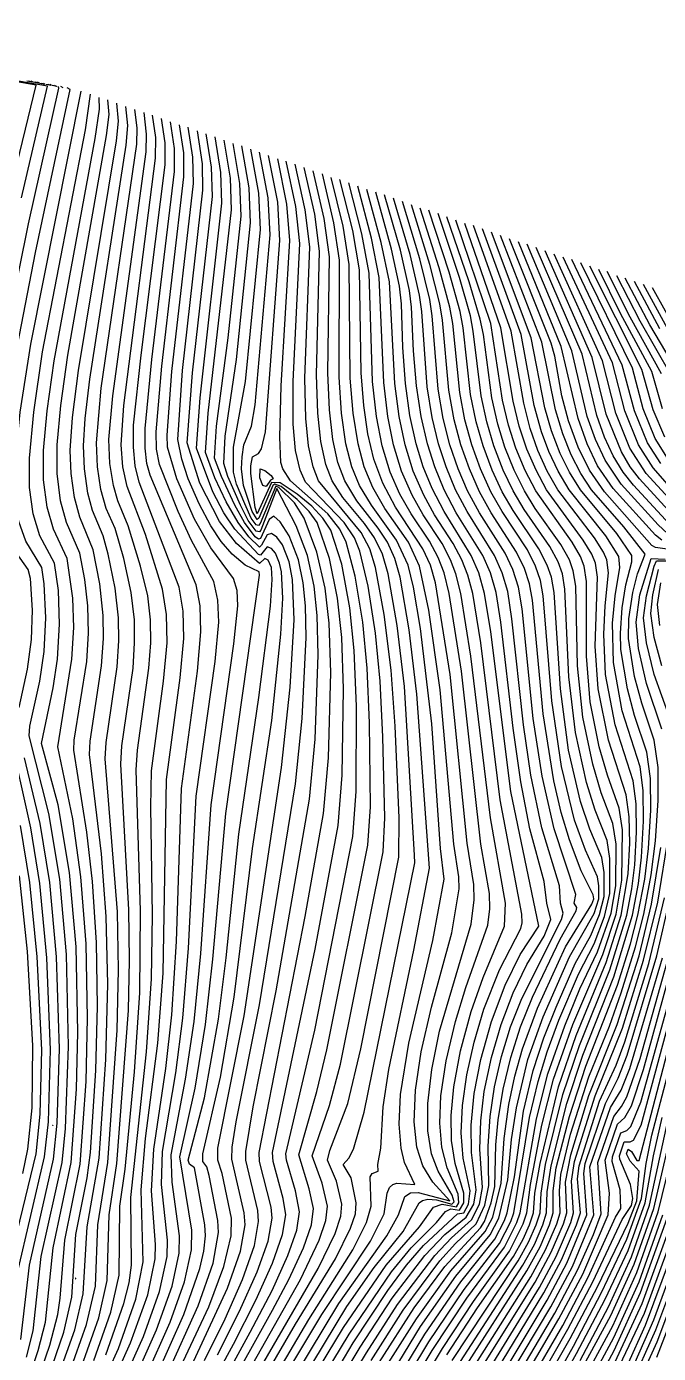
# Model space of a CAD drawing. Header units: inches. Extents: x 2608994 to 2618701, y 1261813 to 1271655.
# Drawn here: x 2616754 to 2617447, y 1270030 to 1271486 of the extents above; entities that cross this region are included whole.
import ezdxf

# ---------------------------------------------------------------- set-up
doc = ezdxf.new("R2010")
doc.units = ezdxf.units.IN
doc.header["$MEASUREMENT"] = 0

msp = doc.modelspace()

# ---------------------------------------------------------------- linework, layer by layer
for points, elevation in [([(2616748.7, 1271297.9), (2616777.2, 1271420.3), (2616397.6, 1271485.7)], 292), ([(2616737.8, 1271311.1), (2616764.7, 1271421.5), (2616413.2, 1271482.7)], 291), ([(2616761.2, 1271424.5), (2616754.3, 1271425.7)], 293), ([(2616760.6, 1271424.6), (2616756.7, 1271425.7)], 294), ([(2616760.6, 1271425), (2616759, 1271425.7)], 295), ([(2616774.1, 1271422.1), (2616761.3, 1271424.5)], 293), ([(2616767.8, 1271423.4), (2616763.7, 1271424.5)], 294), ([(2616767.8, 1271423.8), (2616766, 1271424.5)], 295), ([(2616726.3, 1271120.3), (2616756.4, 1271269.1), (2616789.4, 1271417.9), (2616788.6, 1271419.7)], 293), ([(2616739.9, 1271113.1), (2616763.9, 1271237.9), (2616801.9, 1271416.7), (2616798.7, 1271418.5)], 294), ([(2616754, 1270025.9), (2616761.4, 1270054.7), (2616770.3, 1270136.3), (2616793, 1270239.5), (2616796.8, 1270276.7), (2616800.2, 1270366.7), (2616797.8, 1270467.5), (2616790.5, 1270550.3), (2616778.4, 1270622.3), (2616756.9, 1270707.5), (2616757.7, 1270718.3), (2616768.6, 1270767.5), (2616773.3, 1270799.9), (2616775.2, 1270837.1), (2616773.6, 1270874.3), (2616770.7, 1270892.3), (2616753.4, 1270921.1), (2616745.8, 1270942.7), (2616741.4, 1270970.3), (2616741.3, 1271003.9), (2616747, 1271062.7), (2616758.7, 1271137.1), (2616814, 1271414.9)], 295), ([(2616755.1, 1269998.3), (2616767, 1270033.1), (2616775, 1270064.3), (2616783.3, 1270145.9), (2616803, 1270239.5), (2616809, 1270319.9), (2616810.4, 1270382.3), (2616808.4, 1270475.9), (2616801.2, 1270557.5), (2616788.7, 1270631.9), (2616770.4, 1270699.1), (2616783.2, 1270760.3), (2616787.9, 1270791.5), (2616790.3, 1270829.9), (2616789, 1270867.1), (2616784.7, 1270897.1), (2616768.8, 1270927.1), (2616761.2, 1270951.1), (2616757.3, 1270979.9), (2616757.2, 1271012.3), (2616761.9, 1271062.7), (2616771.6, 1271128.7), (2616818.8, 1271372.3), (2616824.2, 1271411.6)], 296), ([(2616773.8, 1271422.3), (2616770.7, 1271423.3)], 294), ([(2616773.8, 1271422.7), (2616773.1, 1271423.3)], 295), ([(2616781.4, 1271420.9), (2616775.2, 1271422.1)], 293), ([(2616781, 1271421.1), (2616777.7, 1271422.1)], 294), ([(2616781, 1271421.5), (2616780.1, 1271422.1)], 295), ([(2616787.4, 1271419.7), (2616782.1, 1271420.9)], 293), ([(2616787, 1271420), (2616784.7, 1271420.9)], 294), ([(2616794.2, 1271418.6), (2616791.7, 1271419.7)], 294), ([(2616766.4, 1270000.7), (2616779.8, 1270039.1), (2616788.4, 1270072.7), (2616791.1, 1270090.7), (2616796, 1270154.3), (2616812.8, 1270237.7), (2616819.4, 1270328.3), (2616821.1, 1270397.9), (2616819.6, 1270479.5), (2616813.8, 1270552.7), (2616804.7, 1270616.3), (2616788.3, 1270695.5), (2616803.9, 1270791.5), (2616805.9, 1270826.3), (2616804.9, 1270858.7), (2616798.8, 1270901.9), (2616783.5, 1270934.3), (2616776.6, 1270958.3), (2616772.7, 1270988.3), (2616772.7, 1271020.7), (2616776.6, 1271063.9), (2616784.3, 1271119.1), (2616829.4, 1271362.7), (2616834.3, 1271395.1), (2616833.9, 1271407.7)], 297), ([(2616778.2, 1270004.3), (2616795.1, 1270053.5), (2616803.6, 1270091.9), (2616808.2, 1270160.3), (2616820.6, 1270222.7), (2616824.2, 1270250.3), (2616830.2, 1270340.3), (2616832, 1270411.1), (2616831, 1270480.7), (2616826.5, 1270547.9), (2616820.2, 1270601.9), (2616805.9, 1270691.9), (2616806.4, 1270702.7), (2616820.1, 1270789.1), (2616822, 1270820.3), (2616821.2, 1270850.3), (2616818, 1270879.1), (2616812.7, 1270907.9), (2616797.9, 1270941.5), (2616791.5, 1270965.5), (2616787.8, 1270995.5), (2616787.7, 1271026.7), (2616791.6, 1271069.9), (2616799.5, 1271125.1), (2616841.9, 1271366.3), (2616844.7, 1271389.1), (2616843.4, 1271405.3)], 298), ([(2616789.6, 1270006.7), (2616806.9, 1270055.9), (2616816.3, 1270095.5), (2616820.6, 1270168.7), (2616833.6, 1270244.3), (2616841.2, 1270352.3), (2616843.4, 1270435.1), (2616841.6, 1270509.5), (2616836.3, 1270577.9), (2616823.3, 1270687.1), (2616824, 1270701.5), (2616836.5, 1270784.3), (2616838.5, 1270814.3), (2616838.1, 1270839.5), (2616834.4, 1270874.3), (2616827, 1270911.5), (2616812.5, 1270947.5), (2616806.7, 1270969.1), (2616803.1, 1270995.5), (2616802.1, 1271020.7), (2616804.4, 1271056.7), (2616811, 1271108.3), (2616852.7, 1271360.3), (2616855, 1271381.9), (2616853.2, 1271401.7)], 299), ([(2616801.1, 1270009.1), (2616819.9, 1270061.9), (2616829.6, 1270103.9), (2616832.3, 1270171.1), (2616843.1, 1270239.5), (2616853.5, 1270384.7), (2616855.1, 1270450.7), (2616853.7, 1270514.3), (2616840.4, 1270682.3), (2616841.5, 1270700.3), (2616853.6, 1270783.1), (2616855.4, 1270811.9), (2616855.1, 1270837.1), (2616851.3, 1270869.5), (2616843.7, 1270906.7), (2616838.1, 1270927.1), (2616826.4, 1270954.7), (2616821.3, 1270973.9), (2616817.5, 1271000.3), (2616816.6, 1271025.5), (2616818.3, 1271055.5), (2616823.5, 1271098.7), (2616863.5, 1271355.5), (2616865.3, 1271377.1), (2616863.1, 1271398.1)], 300), ([(2616814.6, 1270016.3), (2616833.4, 1270069.1), (2616842.7, 1270109.9), (2616844.6, 1270181.9), (2616853, 1270238.3), (2616865.8, 1270406.3), (2616867.1, 1270461.5), (2616866.3, 1270516.7), (2616857.4, 1270676.3), (2616858.7, 1270696.7), (2616870.9, 1270781.9), (2616872.7, 1270809.5), (2616872.4, 1270834.7), (2616868.9, 1270864.7), (2616860.7, 1270901.9), (2616851.2, 1270934.9), (2616841.5, 1270957.1), (2616835.6, 1270977.9), (2616831.8, 1271002.7), (2616830.7, 1271029.1), (2616836, 1271089.1), (2616874.9, 1271356.7), (2616875.4, 1271374.7), (2616872.9, 1271394.5)], 301), ([(2616827.8, 1270022.3), (2616846.5, 1270075.1), (2616855.7, 1270115.9), (2616856.6, 1270191.5), (2616862.4, 1270232.3), (2616872.5, 1270339.1), (2616878.4, 1270425.5), (2616879.2, 1270515.5), (2616874.2, 1270670.3), (2616875.7, 1270691.9), (2616888.4, 1270781.9), (2616890.3, 1270809.5), (2616890, 1270834.7), (2616887, 1270861.1), (2616879.2, 1270893.5), (2616865.7, 1270937.9), (2616854.3, 1270965.5), (2616849.5, 1270982.3), (2616845.6, 1271006.3), (2616844.4, 1271032.7), (2616848.6, 1271080.7), (2616885.2, 1271348.3), (2616885.7, 1271367.5), (2616883, 1271391.3)], 302), ([(2616833.7, 1269988.7), (2616854.8, 1270035.5), (2616873.9, 1270089.5), (2616882.2, 1270130.3), (2616879.9, 1270209.5), (2616884.7, 1270265.9), (2616898.3, 1270370.3), (2616904, 1270447.1), (2616907.6, 1270659.5), (2616922.7, 1270771.1), (2616926.6, 1270814.3), (2616925.8, 1270844.3), (2616921.4, 1270870.7), (2616877.6, 1270985.9), (2616873.3, 1271003.9), (2616871.3, 1271024.3), (2616871.6, 1271048.3), (2616879.8, 1271125.1), (2616906, 1271333.9), (2616906, 1271357.9), (2616902.1, 1271384.9)], 304), ([(2616841, 1270028.3), (2616860.8, 1270084.7), (2616866.5, 1270107.5), (2616869.3, 1270126.7), (2616868.4, 1270201.1), (2616885.7, 1270360.7), (2616891.2, 1270441.1), (2616892.4, 1270510.7), (2616890.4, 1270629.5), (2616891.2, 1270669.1), (2616904.5, 1270767.5), (2616908.2, 1270809.5), (2616907.6, 1270840.7), (2616903.4, 1270868.3), (2616884.5, 1270928.3), (2616864.4, 1270981.1), (2616859.9, 1271002.7), (2616858, 1271026.7), (2616860.7, 1271069.9), (2616895.6, 1271341.1), (2616895.8, 1271363.9), (2616892.3, 1271388.5)], 303), ([(2616845, 1269989.9), (2616868.3, 1270041.5), (2616887, 1270094.3), (2616895.2, 1270133.9), (2616895.6, 1270149.5), (2616891, 1270208.3), (2616893.6, 1270253.9), (2616906.8, 1270342.7), (2616913.4, 1270401.5), (2616918.6, 1270481.9), (2616924, 1270649.9), (2616941.5, 1270778.3), (2616945.4, 1270821.5), (2616944.5, 1270850.3), (2616940.1, 1270873.1), (2616889.6, 1270993.5), (2616886.1, 1271006.3), (2616884.2, 1271023.1), (2616884.2, 1271044.7), (2616891.4, 1271120.3), (2616916.4, 1271326.7), (2616916.3, 1271351.9), (2616912, 1271381.3)], 305), ([(2616857, 1269992.3), (2616882.3, 1270048.7), (2616899.9, 1270097.9), (2616908.2, 1270136.3), (2616908.7, 1270154.3), (2616902.2, 1270215.5), (2616903.3, 1270251.5), (2616917.8, 1270337.9), (2616925.6, 1270397.9), (2616931.8, 1270474.7), (2616940.3, 1270641.5), (2616960.9, 1270789.1), (2616965.1, 1270832.3), (2616964.1, 1270856.3), (2616959.5, 1270876.7), (2616935.2, 1270921.8), (2616920.3, 1270953.5), (2616899.9, 1271005.1), (2616896.7, 1271021.9), (2616896.4, 1271041.1), (2616902.6, 1271113.1), (2616926.8, 1271320.7), (2616926.5, 1271347.1), (2616921.8, 1271377.7)], 306), ([(2616873.3, 1270003.1), (2616896.6, 1270055.9), (2616913.7, 1270103.9), (2616921.6, 1270139.9), (2616922, 1270159.1), (2616913.7, 1270217.9), (2616912.9, 1270247.9), (2616928.6, 1270330.7), (2616937.9, 1270394.3), (2616945.2, 1270468.7), (2616956.5, 1270631.9), (2616981.4, 1270808.3), (2616985.9, 1270850.3), (2616985, 1270867.1), (2616981.2, 1270880.3), (2616956.3, 1270913.9), (2616938.4, 1270945.1), (2616919.1, 1270989.5), (2616908.8, 1271024.3), (2616908.4, 1271037.5), (2616913.6, 1271107.1), (2616937.2, 1271313.5), (2616936.6, 1271342.3), (2616931.4, 1271375.3)], 307), ([(2616884.9, 1270004.3), (2616911.5, 1270064.3), (2616927.4, 1270108.7), (2616935.2, 1270143.5), (2616935.5, 1270165.1), (2616922.4, 1270245.5), (2616939.1, 1270321.1), (2616950.4, 1270390.7), (2616958.6, 1270462.7), (2616972.6, 1270622.3), (2617009.6, 1270883.9), (2617009.2, 1270887.5), (2616994, 1270894.8), (2616979.6, 1270906.9), (2616967.6, 1270920.9), (2616956.2, 1270937.9), (2616943.3, 1270961.9), (2616931.3, 1270989.5), (2616924.4, 1271011.1), (2616920.1, 1271032.7), (2616925.3, 1271108.3), (2616947.6, 1271306.3), (2616947, 1271335.1), (2616941.8, 1271371.1)], 308), ([(2616896.5, 1270005.5), (2616926.6, 1270072.7), (2616944.2, 1270123.1), (2616948.6, 1270142.3), (2616950.4, 1270159.1), (2616949.6, 1270171.1), (2616938.5, 1270233.5), (2616932.8, 1270237.7), (2616931.4, 1270241.9), (2616949.3, 1270310.3), (2616964.6, 1270396.7), (2616973, 1270463.9), (2616987, 1270599.5), (2617009, 1270749.5), (2617021.6, 1270849.9), (2617023.7, 1270879.1), (2617022.9, 1270892.3), (2617019.2, 1270900.3), (2617015.6, 1270902), (2617009.6, 1270896.7), (2616984.4, 1270918.4), (2616965.9, 1270942.7), (2616944.3, 1270984.7), (2616930.2, 1271029.1), (2616936.3, 1271105.9), (2616958, 1271299.1), (2616957.1, 1271331.5), (2616951.1, 1271368.1)], 309), ([(2616908.2, 1270006.7), (2616942.4, 1270082.3), (2616958.8, 1270129.1), (2616964.8, 1270162.7), (2616964.1, 1270175.9), (2616954.5, 1270225.1), (2616952, 1270234.7), (2616947.6, 1270240.7), (2616947.4, 1270249.1), (2616966.9, 1270333.1), (2616981.9, 1270420.7), (2617002.1, 1270583.9), (2617023.1, 1270724.3), (2617033.2, 1270819.1), (2617035.3, 1270858.7), (2617033.8, 1270887.5), (2617031.7, 1270897.1), (2617027.2, 1270907.9), (2617022.8, 1270913.1), (2617018, 1270914.9), (2617010.8, 1270905.9), (2617008.4, 1270906.4), (2616982.5, 1270934.3), (2616970.7, 1270952.3), (2616958.6, 1270975.1), (2616940.5, 1271023.1), (2616944.4, 1271078.3), (2616968.4, 1271291.9), (2616967.4, 1271325.5), (2616960.9, 1271364.5)], 310), ([(2616917.4, 1270003.1), (2616953.9, 1270081.1), (2616970.7, 1270125.5), (2616978.7, 1270159.1), (2616978.8, 1270178.3), (2616968.7, 1270227.5), (2616963.8, 1270241.9), (2616964, 1270255.1), (2616993, 1270400.3), (2617033.8, 1270672.7), (2617043.2, 1270761), (2617047.7, 1270834.7), (2617046, 1270879.1), (2617042.1, 1270898.3), (2617034.8, 1270916.9), (2617028.8, 1270925.3), (2617022.8, 1270929.6), (2617018, 1270928), (2617012, 1270916.6), (2617009.6, 1270914.6), (2616998, 1270925.9), (2616986.1, 1270941.5), (2616973, 1270964.3), (2616960.7, 1270990.7), (2616950.4, 1271018.3), (2616953.3, 1271061.5), (2616978.8, 1271284.7), (2616977.8, 1271319.5), (2616970.8, 1271360.9)], 311), ([(2616932.7, 1270011.5), (2616974.5, 1270101.5), (2616988.9, 1270142.3), (2616993.9, 1270171.1), (2616992.9, 1270184.3), (2616979.2, 1270243.1), (2616979.8, 1270256.3), (2616984, 1270283.9), (2617009.8, 1270412.3), (2617049, 1270654.7), (2617056.3, 1270726.7), (2617060.8, 1270815.5), (2617060.1, 1270850.3), (2617057.7, 1270875.5), (2617052.3, 1270900.7), (2617042.3, 1270927.1), (2617032.4, 1270942.2), (2617025.2, 1270948.4), (2617020.4, 1270944.8), (2617010.8, 1270923.9), (2617008.4, 1270923.2), (2617004.8, 1270925.9), (2616993.2, 1270941.5), (2616982.5, 1270960.7), (2616968, 1270991.9), (2616960.4, 1271012.3), (2616962.4, 1271047.1), (2616975.1, 1271144.3), (2616989.4, 1271277.5), (2616988.1, 1271313.5), (2616980.6, 1271357.3)], 312), ([(2616949.3, 1270022.3), (2616971.9, 1270067.9), (2616991, 1270111.1), (2617004, 1270148.3), (2617008.6, 1270174.7), (2617007.7, 1270186.7), (2616994.6, 1270241.9), (2616994.6, 1270251.5), (2617002.7, 1270300.7), (2617028, 1270427.9), (2617064.4, 1270637.9), (2617070.6, 1270703.9), (2617074.2, 1270796.3), (2617073.1, 1270839.5), (2617069.8, 1270871.9), (2617062.2, 1270905.5), (2617049.8, 1270937.9), (2617028.8, 1270978.8), (2617011.2, 1270933.1), (2617009.6, 1270931.2), (2617006, 1270932.1), (2616997.4, 1270943.9), (2616988.8, 1270960.7), (2616974.8, 1270991.9), (2616970.4, 1271006.3), (2616971.9, 1271036.3), (2616984.5, 1271120.3), (2616999.9, 1271270.3), (2616998.4, 1271308.7), (2616990.1, 1271354.9)], 313), ([(2616963.6, 1270028.3), (2616987.8, 1270076.3), (2617007.1, 1270119.5), (2617019.1, 1270153.1), (2617023.5, 1270178.3), (2617022.3, 1270190.3), (2617009.8, 1270240.7), (2617009.4, 1270250.3), (2617059.8, 1270509.5), (2617079.9, 1270622.3), (2617085.4, 1270683.5), (2617087.9, 1270777.1), (2617086.1, 1270831.1), (2617081.8, 1270869.5), (2617072.7, 1270909.1), (2617058.5, 1270946.3), (2617047.9, 1270963.1), (2617031, 1270979.9), (2617027.6, 1270981.3), (2617010.4, 1270940.3), (2617008.4, 1270938.2), (2617006, 1270939.1), (2617000.6, 1270946.3), (2616993.5, 1270961.9), (2616984.6, 1270983.5), (2616981, 1270996.7), (2616981.2, 1271024.3), (2616994.4, 1271096.3), (2617010.6, 1271263.1), (2617008.9, 1271302.7), (2617000, 1271351.3)], 314), ([(2616951.9, 1269986.3), (2616981.1, 1270040.3), (2617005.8, 1270088.3), (2617024.1, 1270129.1), (2617035, 1270160.3), (2617038.5, 1270181.9), (2617035.6, 1270199.9), (2617024.6, 1270240.7), (2617024.1, 1270250.3), (2617070.6, 1270473.5), (2617095.8, 1270609.1), (2617100.5, 1270664.3), (2617101.9, 1270759.1), (2617099.8, 1270815.5), (2617095.3, 1270858.7), (2617086.4, 1270901.9), (2617072.9, 1270941.5), (2617064.2, 1270953.5), (2617051, 1270966.7), (2617033.3, 1270981.1), (2617026.4, 1270983.5), (2617024.4, 1270982.3), (2617009.1, 1270946.3), (2617007.2, 1270944.9), (2617001.5, 1270953.5), (2616992.2, 1270982.3), (2616990, 1271000.3), (2616990.6, 1271013.5), (2616992.4, 1271026.7), (2617000.8, 1271047.1), (2617004.8, 1271070.7), (2617021.3, 1271257.1), (2617019.2, 1271297.9), (2617009.8, 1271347.7)], 315), ([(2616962, 1269985.1), (2616999.4, 1270053.5), (2617023.4, 1270099.1), (2617040.8, 1270137.5), (2617050.5, 1270165.1), (2617053.6, 1270185.5), (2617049.2, 1270208.3), (2617039.1, 1270241.9), (2617038.6, 1270249.1), (2617070.3, 1270384.7), (2617111.9, 1270597.1), (2617115.8, 1270646.3), (2617116.1, 1270739.9), (2617113.6, 1270801.1), (2617108.9, 1270847.9), (2617099.8, 1270895.9), (2617088, 1270933.1), (2617079.2, 1270946.3), (2617066.9, 1270959.5), (2617051, 1270972.7), (2617032.4, 1270985), (2617022.8, 1270985.3), (2617007.2, 1270950.9), (2617004.8, 1270957.9), (2617000, 1270995.5), (2617000.1, 1271003.9), (2617001.8, 1271013.5), (2617008.4, 1271017.3), (2617012, 1271022.5), (2617016.2, 1271041.1), (2617032.1, 1271251.1), (2617029.6, 1271293.1), (2617019.6, 1271344.1)], 316), ([(2616971.4, 1269982.7), (2617024, 1270077.5), (2617042, 1270111.1), (2617057.9, 1270145.9), (2617066.6, 1270171.1), (2617068.9, 1270189.1), (2617064.3, 1270210.7), (2617052.9, 1270247.9), (2617072.6, 1270317.5), (2617083.6, 1270363.1), (2617128.4, 1270587.5), (2617131.4, 1270629.5), (2617130.5, 1270721.9), (2617127.8, 1270781.9), (2617123.2, 1270832.3), (2617114.7, 1270882.7), (2617104.9, 1270919.9), (2617097.7, 1270934.3), (2617084.6, 1270951.1), (2617043.5, 1270987.1), (2617035.1, 1271000.3), (2617033.1, 1271007.5), (2617032, 1271035.1), (2617033.6, 1271091.5), (2617043.1, 1271251.1), (2617039.6, 1271290.7), (2617029.6, 1271340.5)], 317), ([(2616973.7, 1269968.3), (2617054.6, 1270111.1), (2617075.2, 1270154.3), (2617082.6, 1270175.9), (2617084.3, 1270191.5), (2617078.5, 1270216.7), (2617067.3, 1270246.7), (2617086.3, 1270301.9), (2617098.5, 1270347.5), (2617145.4, 1270580.3), (2617147.3, 1270617.5), (2617145, 1270706.3), (2617141.9, 1270767.5), (2617137, 1270820.3), (2617128.9, 1270871.9), (2617119.9, 1270910.3), (2617113.9, 1270924.7), (2617102.7, 1270941.5), (2617060.1, 1270985.9), (2617054.2, 1270999.1), (2617049.1, 1271020.7), (2617046.7, 1271049.5), (2617046.7, 1271096.3), (2617053.9, 1271247.5), (2617049.6, 1271288.3), (2617039, 1271338.1)], 318), ([(2616980.1, 1269961.1), (2617073.9, 1270123.1), (2617092.5, 1270161.5), (2617098.9, 1270180.7), (2617099.9, 1270193.9), (2617094.1, 1270219.1), (2617084.1, 1270241.9), (2617086.9, 1270252.7), (2617106.4, 1270304.3), (2617120.8, 1270364.3), (2617162.6, 1270574.3), (2617162.8, 1270617.5), (2617158.5, 1270718.3), (2617154, 1270779.5), (2617146.4, 1270840.7), (2617136.8, 1270892.3), (2617130.8, 1270912.7), (2617121.1, 1270930.7), (2617074.5, 1270987.1), (2617068.4, 1271002.7), (2617063.4, 1271025.5), (2617060.4, 1271055.5), (2617059.5, 1271099.9), (2617064.7, 1271243.9), (2617059.8, 1271284.7), (2617048.9, 1271334.5)], 319), ([(2616983.8, 1269915.5), (2617078, 1270072.7), (2617131.5, 1270153.1), (2617146.4, 1270183.1), (2617149.8, 1270205.9), (2617152.2, 1270211.9), (2617156, 1270215.3), (2617160.5, 1270216.7), (2617180, 1270215.5), (2617168.8, 1270239.5), (2617165, 1270255.1), (2617163, 1270281.5), (2617164.4, 1270313.9), (2617173.4, 1270370.3), (2617199.8, 1270483.1), (2617212.3, 1270550.3), (2617208.4, 1270583.9), (2617198.6, 1270720.7), (2617186.2, 1270825.1), (2617178.6, 1270870.7), (2617172.8, 1270894.7), (2617159.9, 1270922.3), (2617132.4, 1270960.7), (2617119.5, 1270982.3), (2617111.1, 1271002.7), (2617104.5, 1271027.9), (2617099.6, 1271061.5), (2617097, 1271101.1), (2617097.3, 1271229.5), (2617091.1, 1271270.3), (2617078.6, 1271324)], 322), ([(2616984.2, 1269950.3), (2617049.2, 1270062), (2617093, 1270133.9), (2617109.6, 1270167.5), (2617114.9, 1270183.1), (2617115.8, 1270195.1), (2617110.1, 1270222.7), (2617101.3, 1270237.1), (2617107.8, 1270244.3), (2617112.8, 1270254.1), (2617124.4, 1270294.7), (2617179.9, 1270568.3), (2617179.7, 1270576.7), (2617168.6, 1270761.5), (2617160.6, 1270828.7), (2617150.8, 1270885.1), (2617144.7, 1270906.7), (2617135.8, 1270924.7), (2617125, 1270940.3), (2617101.1, 1270969.1), (2617089.2, 1270987.1), (2617082.3, 1271005.1), (2617076.9, 1271030.3), (2617073.5, 1271061.5), (2617072.1, 1271103.5), (2617075.5, 1271239.1), (2617070.2, 1271279.9), (2617058.7, 1271330.9)], 320), ([(2616989, 1269940.7), (2617063.6, 1270067.4), (2617112, 1270143.5), (2617127.1, 1270173.5), (2617132.2, 1270191.5), (2617131, 1270223.9), (2617133.2, 1270227.4), (2617139.9, 1270229.9), (2617139.4, 1270237.1), (2617142.7, 1270255.1), (2617145.3, 1270300.7), (2617151.4, 1270341.5), (2617179.1, 1270472.3), (2617196, 1270562.3), (2617182.4, 1270753.1), (2617173.8, 1270823.9), (2617163.9, 1270881.5), (2617158.3, 1270901.9), (2617149.9, 1270919.9), (2617139.7, 1270935.5), (2617116.5, 1270965.5), (2617103.4, 1270987.1), (2617095.7, 1271007.5), (2617090.2, 1271032.7), (2617086.3, 1271065.1), (2617084.5, 1271105.9), (2617086.5, 1271233.1), (2617080.6, 1271275.1), (2617068.6, 1271327.3)], 321), ([(2617001.3, 1269926.3), (2617096.7, 1270084.7), (2617149.5, 1270159.1), (2617162, 1270181.9), (2617169.2, 1270202.3), (2617175.2, 1270206), (2617183.6, 1270206.6), (2617218.5, 1270197.5), (2617199.7, 1270217.9), (2617188.7, 1270235.9), (2617182.1, 1270256.3), (2617179.3, 1270283.9), (2617180.9, 1270318.7), (2617187.2, 1270360.7), (2617198.4, 1270409.9), (2617220.6, 1270491.5), (2617228.6, 1270539.5), (2617228.2, 1270552.7), (2617222.7, 1270588.7), (2617207.8, 1270757.9), (2617195.6, 1270845.5), (2617185.3, 1270893.5), (2617173.1, 1270919.9), (2617147.2, 1270957.1), (2617134.1, 1270979.9), (2617124.6, 1271002.7), (2617117.8, 1271027.9), (2617112.4, 1271061.5), (2617109.3, 1271099.9), (2617108.2, 1271224.7), (2617101.4, 1271266.7), (2617088.3, 1271320.1)], 323), ([(2617003.7, 1269896.3), (2617101.7, 1270058.3), (2617148.6, 1270126.7), (2617185.2, 1270168.7), (2617200.4, 1270190.5), (2617210, 1270193.6), (2617225.6, 1270190.8), (2617228.4, 1270195.1), (2617227.5, 1270204.7), (2617215.4, 1270233.5), (2617209.6, 1270256.3), (2617207.4, 1270282.7), (2617208.7, 1270312.7), (2617214.4, 1270351.1), (2617224.6, 1270394.3), (2617236, 1270431.5), (2617260.2, 1270499.9), (2617262.2, 1270517.9), (2617262, 1270534.7), (2617252.4, 1270588.7), (2617231.1, 1270778.3), (2617217.9, 1270863.5), (2617212.3, 1270886.3), (2617205.8, 1270903.1), (2617196.2, 1270921.1), (2617175.9, 1270951.1), (2617163.7, 1270972.7), (2617153.1, 1270996.7), (2617144.3, 1271025.5), (2617138, 1271057.9), (2617133.8, 1271096.3), (2617130.1, 1271215.1), (2617122.1, 1271258.3), (2617107.6, 1271314.1)], 325), ([(2617005.2, 1269915.5), (2617105.6, 1270081.4), (2617135.3, 1270124.3), (2617167.1, 1270163.9), (2617184.8, 1270195.1), (2617188.4, 1270197.9), (2617194.4, 1270199.2), (2617204, 1270198.4), (2617220.8, 1270193.9), (2617223.4, 1270196.3), (2617220.9, 1270203.5), (2617205.7, 1270229.9), (2617198.5, 1270249.1), (2617194.4, 1270274.3), (2617194.4, 1270304.3), (2617198.7, 1270341.5), (2617207.3, 1270383.5), (2617241.7, 1270501.1), (2617245.1, 1270527.5), (2617244.9, 1270544.3), (2617237.4, 1270589.9), (2617218.7, 1270774.7), (2617202.6, 1270875.5), (2617197.1, 1270894.7), (2617189, 1270912.7), (2617159, 1270958.3), (2617145, 1270984.7), (2617135.2, 1271011.1), (2617128.6, 1271038.7), (2617124, 1271069.9), (2617121.2, 1271105.9), (2617119.2, 1271218.7), (2617111.9, 1271261.9), (2617097.8, 1271317.7)], 324), ([(2617012.2, 1269892.7), (2617108, 1270051.3), (2617154.4, 1270119.5), (2617176.1, 1270145.9), (2617203.8, 1270173.5), (2617213.6, 1270185.7), (2617219.6, 1270188.6), (2617229.2, 1270187.3), (2617233.8, 1270195.1), (2617234, 1270205.9), (2617224.4, 1270238.3), (2617220.3, 1270263.5), (2617219.8, 1270291.1), (2617222.7, 1270322.3), (2617230, 1270361.9), (2617241.8, 1270405.1), (2617254.9, 1270442.3), (2617278.4, 1270498.7), (2617279.4, 1270523.9), (2617262.9, 1270617.5), (2617241.6, 1270795.1), (2617230.7, 1270863.5), (2617225.2, 1270885.1), (2617219.2, 1270900.7), (2617209.9, 1270918.7), (2617189.2, 1270949.9), (2617177.1, 1270971.5), (2617165.6, 1270997.9), (2617156.7, 1271026.7), (2617150.4, 1271057.9), (2617145.9, 1271095.1), (2617141.1, 1271210.3), (2617132.7, 1271253.5), (2617117.5, 1271310.5)], 326), ([(2617025.2, 1269879.6), (2617120.1, 1270036.7), (2617155.2, 1270090.7), (2617191.1, 1270137.5), (2617213, 1270160.3), (2617236.4, 1270179.5), (2617244.8, 1270193.9), (2617247.4, 1270209.5), (2617242.2, 1270250.3), (2617241.7, 1270280.3), (2617245.2, 1270315.1), (2617252.3, 1270352.3), (2617264.1, 1270394.3), (2617279.1, 1270433.9), (2617295.8, 1270467.5), (2617316, 1270498.7), (2617285.3, 1270646.3), (2617263.4, 1270821.5), (2617256.5, 1270863.5), (2617250.2, 1270886.3), (2617242, 1270905.5), (2617212.1, 1270953.5), (2617199.1, 1270978.7), (2617189.3, 1271002.7), (2617181.5, 1271027.9), (2617174.6, 1271059.1), (2617169.8, 1271093.9), (2617166.8, 1271133.5), (2617165.4, 1271181.5), (2617163.1, 1271200.7), (2617154.5, 1271241.5), (2617137.4, 1271303.8)], 328), ([(2617035, 1269878.3), (2617127, 1270030.7), (2617160.9, 1270083.5), (2617202, 1270137.5), (2617220.2, 1270156.7), (2617242.4, 1270176.6), (2617250.9, 1270193.9), (2617254.2, 1270211.9), (2617251.3, 1270253.9), (2617252.3, 1270285.1), (2617256.3, 1270317.5), (2617264.1, 1270354.7), (2617274.7, 1270390.7), (2617288, 1270425.5), (2617303.1, 1270456.7), (2617321.8, 1270487.9), (2617329.3, 1270505.9), (2617325, 1270523.9), (2617322, 1270547.9), (2617306.4, 1270605.5), (2617296.2, 1270657.1), (2617287.8, 1270715.9), (2617274.5, 1270832.3), (2617269.2, 1270864.7), (2617263, 1270886.3), (2617254.7, 1270905.5), (2617225.5, 1270952.3), (2617212.3, 1270977.5), (2617201.9, 1271002.7), (2617193.8, 1271027.9), (2617186.9, 1271057.9), (2617181.9, 1271091.5), (2617178.5, 1271129.9), (2617176.5, 1271177.9), (2617174.2, 1271195.9), (2617164.2, 1271240.3), (2617146.7, 1271300.9)], 329), ([(2617050.5, 1269937.1), (2617112.5, 1270041.5), (2617150.4, 1270099.1), (2617171.1, 1270126.7), (2617189.7, 1270148.3), (2617226.8, 1270183.1), (2617233.7, 1270184.3), (2617238.9, 1270193.9), (2617240.6, 1270208.3), (2617233.2, 1270244.3), (2617231, 1270271.9), (2617232.3, 1270301.9), (2617237, 1270335.5), (2617245, 1270371.5), (2617255.9, 1270407.5), (2617273, 1270450.7), (2617296.2, 1270496.3), (2617297.7, 1270502.3), (2617297.3, 1270511.9), (2617273.6, 1270637.2), (2617252.4, 1270809.5), (2617243.6, 1270863.5), (2617238.2, 1270883.9), (2617231.7, 1270900.7), (2617222.2, 1270918.7), (2617201.7, 1270949.9), (2617189.8, 1270971.5), (2617178.4, 1270997.9), (2617169.3, 1271026.7), (2617162.7, 1271057.9), (2617158, 1271093.9), (2617152.1, 1271205.5), (2617143.3, 1271248.7), (2617127.3, 1271306.9)], 327), ([(2617132.2, 1270022.3), (2617167.4, 1270077.5), (2617207.5, 1270131.5), (2617224.8, 1270150.7), (2617247.3, 1270172.3), (2617256.7, 1270192.7), (2617261.2, 1270214.3), (2617260.4, 1270257.5), (2617262.6, 1270289.9), (2617267.6, 1270322.3), (2617275.3, 1270355.9), (2617285.2, 1270388.3), (2617297.3, 1270419.5), (2617340.9, 1270505.9), (2617342.9, 1270513.1), (2617340, 1270523.9), (2617338.8, 1270543.1), (2617319.5, 1270606.7), (2617307.3, 1270664.3), (2617299.2, 1270719.5), (2617286.5, 1270835.9), (2617282, 1270865.9), (2617275.9, 1270886.3), (2617267.5, 1270905.5), (2617237.4, 1270953.5), (2617224.8, 1270977.5), (2617214.3, 1271002.7), (2617206.1, 1271027.9), (2617199.1, 1271056.7), (2617193.7, 1271090.3), (2617187.8, 1271173.1), (2617185.3, 1271191.1), (2617174.8, 1271235.5), (2617156.5, 1271297.3)], 330), ([(2617141, 1270019.9), (2617179.5, 1270079.9), (2617213, 1270125.5), (2617252, 1270167.8), (2617256.4, 1270174.7), (2617263.9, 1270195.1), (2617267.8, 1270213.1), (2617269.1, 1270258.7), (2617271.6, 1270286.3), (2617277, 1270319.9), (2617285.3, 1270354.7), (2617296.1, 1270388.3), (2617309.1, 1270420.7), (2617339.6, 1270484.3), (2617357, 1270515.5), (2617357.9, 1270519.1), (2617354.8, 1270523.9), (2617356.8, 1270533.5), (2617332.9, 1270605.5), (2617319.6, 1270663.1), (2617310, 1270726.7), (2617297.7, 1270846.7), (2617293.8, 1270870.7), (2617287.5, 1270889.9), (2617279.2, 1270907.9), (2617250.9, 1270952.3), (2617237.9, 1270976.3), (2617227.6, 1271000.3), (2617218.6, 1271026.7), (2617211.3, 1271055.5), (2617205.7, 1271087.9), (2617199.1, 1271168.3), (2617196.4, 1271186.3), (2617185.5, 1271230.7), (2617166.4, 1271293.7)], 331), ([(2617063, 1269856.7), (2617186.4, 1270059.5), (2617224.9, 1270114.7), (2617262.8, 1270160), (2617272.3, 1270178.3), (2617282.1, 1270220.3), (2617286.2, 1270264.7), (2617291.5, 1270299.5), (2617304.2, 1270352.3), (2617320.8, 1270399.1), (2617349.9, 1270465.1), (2617376.8, 1270512.5), (2617382, 1270528.7), (2617381.9, 1270543.1), (2617380.4, 1270552.8), (2617367.2, 1270582), (2617355.4, 1270615.1), (2617340.9, 1270673.9), (2617330.3, 1270745.9), (2617320.9, 1270861.1), (2617317.9, 1270877.9), (2617312.4, 1270893.5), (2617303.5, 1270911.5), (2617275.7, 1270953.5), (2617263.6, 1270975.1), (2617252.1, 1271000.3), (2617242.6, 1271026.7), (2617235.1, 1271054.3), (2617229.3, 1271084.3), (2617221.7, 1271159.9), (2617218.5, 1271177.9), (2617206.9, 1271221.1), (2617186.1, 1271286.5)], 333), ([(2617069.6, 1269850.9), (2617191, 1270051.1), (2617230.5, 1270108.7), (2617267.9, 1270155.5), (2617278.5, 1270175.9), (2617281.4, 1270184.3), (2617289.3, 1270223.9), (2617299.3, 1270295.9), (2617309.8, 1270340.3), (2617321.6, 1270376.3), (2617335, 1270409.9), (2617355.9, 1270457.9), (2617373.2, 1270488.5), (2617382.8, 1270511.6), (2617387.9, 1270531.1), (2617387.8, 1270557.5), (2617385.2, 1270574), (2617372, 1270605.2), (2617361.9, 1270635.5), (2617348.7, 1270691.9), (2617339.8, 1270759.1), (2617332.9, 1270864.7), (2617329.9, 1270881.5), (2617325.3, 1270894.7), (2617316.2, 1270912.7), (2617287.8, 1270954.7), (2617276, 1270975.1), (2617264.8, 1270999.1), (2617254.9, 1271025.5), (2617247.3, 1271051.9), (2617241.1, 1271081.9), (2617233, 1271155.1), (2617229.7, 1271173.1), (2617217.7, 1271216.3), (2617195.6, 1271284.1)], 334), ([(2617076.8, 1269846.1), (2617195.4, 1270042.7), (2617234.3, 1270100.3), (2617272.8, 1270150.7), (2617285.3, 1270174.7), (2617288.6, 1270184.3), (2617306, 1270288.7), (2617315.2, 1270328.3), (2617325.2, 1270360.7), (2617338.2, 1270395.5), (2617359.6, 1270445.9), (2617376.8, 1270479.5), (2617388.3, 1270509.5), (2617394, 1270534.7), (2617394.1, 1270573.1), (2617391.2, 1270592.6), (2617378, 1270625.9), (2617368.4, 1270656.5), (2617356.4, 1270711.1), (2617349.2, 1270772.3), (2617344.8, 1270868.3), (2617341.9, 1270885.1), (2617337.2, 1270898.3), (2617328.2, 1270915.1), (2617300, 1270955.9), (2617287.9, 1270976.3), (2617276.9, 1270999.1), (2617266.7, 1271025.5), (2617258.9, 1271051.9), (2617252.7, 1271080.7), (2617244.2, 1271151.5), (2617241, 1271168.3), (2617228.9, 1271210.3), (2617205.5, 1271280.5)], 335), ([(2617146, 1270011.5), (2617181.8, 1270067.9), (2617219.4, 1270120.7), (2617257.4, 1270163.9), (2617265.6, 1270179.5), (2617274.9, 1270216.7), (2617278.1, 1270265.9), (2617283.2, 1270303.1), (2617289.8, 1270334.3), (2617298.2, 1270364.3), (2617314.6, 1270408.7), (2617345.4, 1270475.9), (2617374.4, 1270522.9), (2617376.5, 1270528.7), (2617375.6, 1270533.2), (2617362.4, 1270559.5), (2617349.6, 1270593.5), (2617340.6, 1270623.5), (2617332.5, 1270658.3), (2617320.8, 1270731.5), (2617309, 1270856.3), (2617305.9, 1270874.3), (2617300.2, 1270891.1), (2617291.6, 1270909.1), (2617263.7, 1270952.3), (2617251, 1270975.1), (2617239.9, 1271000.3), (2617230.6, 1271026.7), (2617223.3, 1271054.3), (2617217.4, 1271086.7), (2617210.5, 1271163.5), (2617207.6, 1271181.5), (2617196.5, 1271224.7), (2617176.3, 1271290.1)], 332), ([(2617084, 1269841.5), (2617199.1, 1270033.1), (2617237.2, 1270090.7), (2617278.4, 1270146.7), (2617292.1, 1270173.5), (2617295.8, 1270184.3), (2617313.5, 1270287.5), (2617326, 1270336.7), (2617344.5, 1270389.5), (2617361.2, 1270429.8), (2617380.4, 1270470.6), (2617395.3, 1270513.1), (2617400.6, 1270543.1), (2617400.8, 1270588.7), (2617397.4, 1270611.5), (2617384.6, 1270645.1), (2617375.3, 1270676.3), (2617364.5, 1270727.9), (2617358.7, 1270784.3), (2617356.6, 1270871.9), (2617353.9, 1270888.7), (2617349.7, 1270900.7), (2617340.4, 1270917.5), (2617312.1, 1270957.1), (2617300.3, 1270976.3), (2617289, 1270999.1), (2617278.9, 1271024.3), (2617271.1, 1271049.5), (2617264.5, 1271078.3), (2617255.5, 1271147.9), (2617251.9, 1271164.7), (2617239.7, 1271205.5), (2617215.3, 1271276.9)], 336), ([(2617090.8, 1269836.3), (2617210.3, 1270035.5), (2617244.3, 1270087.1), (2617283.8, 1270142.3), (2617298.9, 1270172.3), (2617302.9, 1270184.3), (2617306.9, 1270215.5), (2617319.4, 1270280.3), (2617332.3, 1270330.7), (2617353.4, 1270390.7), (2617386.4, 1270467.8), (2617400.9, 1270511.9), (2617407.3, 1270549.1), (2617407.8, 1270604.3), (2617404.4, 1270628), (2617391.3, 1270664.3), (2617382.4, 1270695.5), (2617372.6, 1270744.7), (2617368.3, 1270795.1), (2617368.4, 1270876.7), (2617365.8, 1270893.5), (2617361.7, 1270904.3), (2617352.6, 1270919.9), (2617312.8, 1270976.3), (2617301.2, 1270998.7), (2617291, 1271023.1), (2617282.9, 1271048.3), (2617276.3, 1271075.9), (2617263.3, 1271159.9), (2617225.2, 1271273.3)], 337), ([(2617215.3, 1270028.3), (2617248.9, 1270079.9), (2617288.2, 1270136.3), (2617299, 1270155.5), (2617305.7, 1270171.1), (2617310.2, 1270184.3), (2617311.9, 1270205.9), (2617317.6, 1270238.3), (2617337.6, 1270322.3), (2617356.9, 1270378.7), (2617390, 1270458.7), (2617406.6, 1270510.7), (2617414.1, 1270556.3), (2617415.8, 1270589.9), (2617415.2, 1270618.7), (2617412, 1270642.7), (2617392.5, 1270702.7), (2617381.1, 1270759.1), (2617377.8, 1270805.9), (2617380.4, 1270881.5), (2617378.1, 1270897.1), (2617374.4, 1270906.7), (2617364.9, 1270922.3), (2617324.5, 1270977.5), (2617313, 1270999.1), (2617303.1, 1271021.9), (2617294.7, 1271047.1), (2617287.8, 1271074.7), (2617274.6, 1271155.1), (2617235.1, 1271269.7)], 338), ([(2617221, 1270022.3), (2617293.4, 1270131.5), (2617304.8, 1270151.9), (2617313.1, 1270171.1), (2617317.4, 1270184.3), (2617318.5, 1270205.9), (2617323.6, 1270237.1), (2617342.6, 1270313.9), (2617360.7, 1270367.9), (2617394.1, 1270450.7), (2617412.6, 1270510.7), (2617418.3, 1270539.5), (2617421.4, 1270565.9), (2617423.3, 1270601.9), (2617422.8, 1270633.1), (2617419.5, 1270658.3), (2617400, 1270719.5), (2617389.3, 1270774.7), (2617387.4, 1270819.1), (2617388.7, 1270850.3), (2617392.5, 1270886.3), (2617390.7, 1270900.7), (2617387.2, 1270909.1), (2617377.2, 1270924.7), (2617337, 1270977.5), (2617325.4, 1270997.9), (2617315.1, 1271020.7), (2617306.7, 1271044.7), (2617299.5, 1271072.3), (2617285.6, 1271151.5), (2617244.5, 1271267.3)], 339), ([(2617226, 1270015.1), (2617298.6, 1270126.7), (2617311.2, 1270149.5), (2617320.4, 1270171.1), (2617324.7, 1270184.3), (2617325.2, 1270207.1), (2617329.6, 1270235.9), (2617347, 1270304.3), (2617364.4, 1270357.1), (2617398.4, 1270443), (2617418.7, 1270510.7), (2617425.4, 1270545.5), (2617428.7, 1270574.3), (2617431, 1270613.9), (2617430.7, 1270647.5), (2617427.2, 1270673.5), (2617407.7, 1270735.1), (2617397.9, 1270787.9), (2617397.1, 1270831.1), (2617399.8, 1270861.1), (2617405, 1270892.3), (2617403.7, 1270904.3), (2617389.5, 1270927.1), (2617349.3, 1270977.5), (2617337.3, 1270997.9), (2617327.1, 1271019.5), (2617318.9, 1271041.1), (2617311.1, 1271069.9), (2617296.7, 1271147.9), (2617254.4, 1271263.7)], 340), ([(2617230.9, 1270007.9), (2617303.1, 1270120.7), (2617317.6, 1270147.1), (2617327.8, 1270171.1), (2617332, 1270184.3), (2617331.9, 1270208.3), (2617335.3, 1270233.5), (2617349.8, 1270289.9), (2617367.6, 1270345.1), (2617402.3, 1270433.9), (2617416.8, 1270479.5), (2617424.9, 1270510.7), (2617432.3, 1270550.3), (2617436.3, 1270583.9), (2617439, 1270625.9), (2617438.7, 1270660.7), (2617434.7, 1270689.5), (2617421.2, 1270729.7), (2617413.3, 1270759.1), (2617406.2, 1270802.3), (2617405.6, 1270820.3), (2617407.6, 1270847.9), (2617411.6, 1270873.1), (2617418.2, 1270898.3), (2617418, 1270905.5), (2617401.5, 1270929.5), (2617361.7, 1270977.5), (2617349.7, 1270996.7), (2617339.6, 1271017.1), (2617330, 1271042.3), (2617322.8, 1271067.5), (2617307.8, 1271144.3), (2617264.2, 1271260.1)], 341), ([(2617236.5, 1270001.9), (2617307.2, 1270113.9), (2617323.3, 1270143.5), (2617335.7, 1270172.3), (2617339.4, 1270184.3), (2617338.6, 1270208.3), (2617340.3, 1270226.3), (2617351, 1270270.7), (2617370.8, 1270333.5), (2617393.6, 1270389.2), (2617406.6, 1270425.5), (2617422.2, 1270475.9), (2617431.3, 1270511.9), (2617439.4, 1270555.1), (2617444, 1270592.3), (2617447.1, 1270636.7), (2617447, 1270672.7), (2617442.8, 1270702.7), (2617429, 1270743.5), (2617421.2, 1270772.5), (2617414.6, 1270814.3), (2617415, 1270835.9), (2617419.1, 1270864.7), (2617424.4, 1270885.1), (2617432.9, 1270906.7), (2617409.3, 1270936.7), (2617374, 1270977.5), (2617362.1, 1270995.5), (2617351.6, 1271015.9), (2617342.5, 1271038.7), (2617334.4, 1271065.1), (2617319.3, 1271139.5), (2617274.1, 1271256.5)], 342), ([(2617462, 1270911.5), (2617444, 1270914.3), (2617440.1, 1270916.3), (2617388.2, 1270975.1), (2617371.7, 1270999.1), (2617359.2, 1271024.3), (2617348.8, 1271053.1), (2617341.5, 1271080.7), (2617333.7, 1271123.9), (2617329.6, 1271138.3), (2617284, 1271252.9)], 343), ([(2617451.2, 1270922.2), (2617444, 1270927.7), (2617397.8, 1270978.7), (2617380.6, 1271003.9), (2617369, 1271027.9), (2617359.1, 1271055.5), (2617340.7, 1271134.7), (2617293.9, 1271249.3)], 344), ([(2617457.3, 1270929.5), (2617447, 1270939.1), (2617406.4, 1270983.5), (2617388.8, 1271009.9), (2617378.1, 1271032.7), (2617369.2, 1271057.9), (2617352.3, 1271129.9), (2617303.3, 1271246.9)], 345), ([(2617459.6, 1270939.9), (2617420, 1270982.5), (2617408.6, 1270996.7), (2617397.7, 1271014.7), (2617388.2, 1271035.1), (2617379.7, 1271059.1), (2617363.5, 1271126.3), (2617313.2, 1271243.3)], 346), ([(2617466.2, 1270946.3), (2617426.5, 1270989.5), (2617416.4, 1271002.7), (2617406.8, 1271019), (2617390.1, 1271060.3), (2617374.7, 1271122.7), (2617323, 1271239.7)], 347), ([(2617492, 1270932.2), (2617434, 1270995.5), (2617416, 1271023.1), (2617400.4, 1271061.5), (2617386, 1271119.1), (2617332.9, 1271236.1)], 348), ([(2617495.6, 1270939.8), (2617441.4, 1271001.5), (2617425.3, 1271026.7), (2617410.3, 1271063.9), (2617396.8, 1271116.7), (2617342.8, 1271232.5)], 349), ([(2617449.9, 1271006.3), (2617435.3, 1271029.1), (2617420.9, 1271063.9), (2617407.5, 1271114.3), (2617352.2, 1271230.1)], 350), ([(2617457.3, 1271012.3), (2617443.9, 1271033.9), (2617430.7, 1271066.3), (2617418.9, 1271110.7), (2617362.1, 1271226.5)], 351), ([(2617454.3, 1271035.1), (2617441.6, 1271065.1), (2617429.2, 1271109.5), (2617372, 1271222.9)], 352), ([(2617451.6, 1271066.3), (2617440, 1271107.1), (2617405.8, 1271170.7), (2617381.9, 1271219.3)], 353), ([(2617450.8, 1271104.7), (2617416.4, 1271166.7), (2617391.2, 1271216.9)], 354), ([(2617461.7, 1271102.3), (2617427.3, 1271162.3), (2617401.7, 1271212.1)], 355), ([(2617472, 1271101.1), (2617438, 1271158.3), (2617411, 1271209.7)], 356), ([(2617448.8, 1271154.2), (2617420.9, 1271206.1)], 357), ([(2617459.6, 1271150.3), (2617430.8, 1271202.5)], 358), ([(2617469.4, 1271147.9), (2617440.7, 1271198.9)], 359), ([(2617414.7, 1269974.3), (2617445.9, 1270042.7), (2617480.8, 1270135.1), (2617511.9, 1270228.7), (2617579.6, 1270452), (2617609.4, 1270574.3), (2617661.6, 1270820.3), (2617684, 1270901.2), (2617686.3, 1270917.5), (2617694.8, 1270928), (2617697.7, 1270939.1), (2617694.8, 1270954), (2617669.6, 1270970.9), (2617645.6, 1270982.5), (2617631.2, 1270985.5), (2617618, 1270985.6), (2617610.1, 1271015.9), (2617602.9, 1271067.5), (2617592.8, 1271077.5), (2617561.6, 1271092.7), (2617529.2, 1271132.8), (2617498.9, 1271179.7)], 365), ([(2617445.7, 1270025.9), (2617478.2, 1270109.9), (2617519.9, 1270231.1), (2617564.3, 1270371.5), (2617585.7, 1270445.9), (2617616.8, 1270575.5), (2617667, 1270820.3), (2617685.1, 1270889.9), (2617697.1, 1270927.1), (2617699.9, 1270946.3), (2617698, 1270955.9), (2617695.1, 1270960.7), (2617671.8, 1270975.1), (2617651.6, 1270985.1), (2617632.4, 1270990.4), (2617621.6, 1270991.2), (2617617.4, 1271005.1), (2617607.8, 1271067.5), (2617595.8, 1271079.5), (2617569.3, 1271092.7), (2617535.9, 1271134.7), (2617509.5, 1271174.9)], 366), ([(2617345.6, 1271051.9), (2617345.6, 1271051.9), (2617345.6, 1271052), (2617345.7, 1271051.9), (2617345.6, 1271051.9)], 343), ([(2617021.6, 1270987.9), (2617016.8, 1270981), (2617013.2, 1270982.1), (2617010, 1270990.7), (2617010.4, 1271000.3), (2617015.6, 1270998.5), (2617022.5, 1270993.1), (2617024.6, 1270989.5), (2617021.6, 1270987.9)], 317), ([(2616746, 1270738.7), (2616755.1, 1270780.7), (2616759.4, 1270813.1), (2616760.5, 1270845.5), (2616758.6, 1270880.3), (2616755.7, 1270889.9), (2616736.5, 1270917.5)], 294), ([(2617451.2, 1270715), (2617434.3, 1270765.1), (2617425.4, 1270803.5), (2617422.9, 1270832.3), (2617426.9, 1270862.3), (2617439.2, 1270902.2), (2617454.8, 1270901.3)], 343), ([(2617459.3, 1270727.9), (2617442.8, 1270774.9), (2617434.1, 1270809.5), (2617431.1, 1270837.1), (2617434.2, 1270861.1), (2617442.5, 1270893.5), (2617445.3, 1270899.5), (2617456.2, 1270899.5)], 344), ([(2617451.1, 1270784.3), (2617442.5, 1270815.5), (2617439, 1270841.9), (2617441.3, 1270862.3), (2617447.4, 1270889.9)], 345), ([(2617449, 1270828.7), (2617446.2, 1270851.5), (2617449.8, 1270875.5)], 346), ([(2616743.9, 1270117.1), (2616773.9, 1270245.5), (2616778.1, 1270283.9), (2616780.4, 1270363.1), (2616776.5, 1270463.9), (2616768.7, 1270545.5), (2616758.8, 1270606.7), (2616735.1, 1270713.5)], 293), ([(2616747.9, 1270045.1), (2616757.2, 1270126.7), (2616783.5, 1270243.1), (2616787.6, 1270282.7), (2616790.3, 1270364.3), (2616787.1, 1270465.1), (2616779.6, 1270546.7), (2616769, 1270611.5), (2616751.7, 1270683.5)], 294), ([(2616732, 1270114.7), (2616764.5, 1270249.1), (2616769.1, 1270292.3), (2616770.7, 1270363.1), (2616765.9, 1270465.1), (2616757.8, 1270546.7), (2616747.6, 1270609.1)], 292), ([(2617246.9, 1269988.7), (2617316.8, 1270102.2), (2617335, 1270136.3), (2617351.1, 1270173.5), (2617354.3, 1270184.3), (2617352.1, 1270219.1), (2617355.4, 1270240.7), (2617377.8, 1270312.7), (2617408, 1270386.7), (2617431.1, 1270461.5), (2617446.6, 1270525.1), (2617458.7, 1270599.5)], 344), ([(2617242, 1269995.9), (2617312, 1270108.1), (2617329.7, 1270141.1), (2617343.1, 1270172.3), (2617346.8, 1270184.3), (2617345.5, 1270217.9), (2617351.1, 1270247.9), (2617370.8, 1270313.1), (2617401.9, 1270390.7), (2617426, 1270466.3), (2617439.8, 1270522.7), (2617450.1, 1270585.1)], 343), ([(2616750, 1270227.5), (2616755.4, 1270253.9), (2616760.1, 1270299.5), (2616761, 1270367.9), (2616755.1, 1270471.1), (2616746.2, 1270553.9)], 291), ([(2617243.8, 1269968.3), (2617321.6, 1270096.3), (2617341, 1270132.7), (2617357.6, 1270171.1), (2617361.7, 1270184.3), (2617358.7, 1270221.5), (2617360.3, 1270235.9), (2617382.8, 1270306.8), (2617400.8, 1270346.3), (2617410.4, 1270371.7), (2617436.7, 1270457.9), (2617454, 1270529.9)], 345), ([(2617249.4, 1269962.3), (2617325.2, 1270088.3), (2617347, 1270129.1), (2617368.9, 1270181.9), (2617365.3, 1270227.5), (2617366.9, 1270238.3), (2617389.2, 1270304.3), (2617403.2, 1270331.9), (2617413.1, 1270357.1), (2617445.6, 1270466.3), (2617460.7, 1270531.1)], 346), ([(2617277.8, 1269919.1), (2617350.4, 1270046.3), (2617380.4, 1270103.1), (2617414, 1270173), (2617423.7, 1270197.5), (2617426, 1270229.9), (2617416.4, 1270241.1), (2617412.3, 1270249.1), (2617414, 1270254.1), (2617417.6, 1270251.4), (2617423.6, 1270241.6), (2617426, 1270241.6), (2617491.9, 1270493.9)], 352), ([(2617196.8, 1269756.6), (2617354, 1270038.1), (2617384.9, 1270096.7), (2617412.8, 1270155.4), (2617428.8, 1270199.9), (2617433.7, 1270238.3), (2617440.1, 1270269.5), (2617494.9, 1270478.3)], 353), ([(2617254.1, 1269955.1), (2617329.3, 1270081.1), (2617352.9, 1270125.5), (2617376.5, 1270181.9), (2617372, 1270234.7), (2617394.8, 1270299.8), (2617406.3, 1270318.7), (2617415.9, 1270342.7), (2617451.6, 1270463.9)], 347), ([(2617258.2, 1269946.7), (2617333.6, 1270074.3), (2617358.9, 1270121.9), (2617376, 1270160.3), (2617384.4, 1270183.1), (2617380.7, 1270239.5), (2617398.4, 1270290.1), (2617406.8, 1270300.9), (2617412.5, 1270311.5), (2617427.2, 1270353.6), (2617460.1, 1270471.1)], 348), ([(2617263, 1269939.5), (2617338.2, 1270067.9), (2617364.3, 1270117.1), (2617392.3, 1270181.9), (2617393.5, 1270205.9), (2617388.8, 1270241.9), (2617402.5, 1270281.5), (2617410.6, 1270288.7), (2617417.6, 1270301.6), (2617431.1, 1270341.5), (2617467.9, 1270475.9)], 349), ([(2617122.4, 1269660.4), (2617348, 1270056.5), (2617375.5, 1270108.7), (2617407.7, 1270177.1), (2617417.6, 1270192.2), (2617419.1, 1270199.9), (2617416.5, 1270215.5), (2617404.9, 1270243.1), (2617404.6, 1270246.7), (2617409.8, 1270262.3), (2617416.4, 1270262.2), (2617420, 1270263.8), (2617428.4, 1270280.5), (2617475.9, 1270456.7)], 351), ([(2617268.4, 1269933.5), (2617342.3, 1270060.7), (2617370.2, 1270113.5), (2617400.1, 1270179.5), (2617406, 1270189.1), (2617405.5, 1270209.5), (2617396.5, 1270240.7), (2617397, 1270245.5), (2617406.2, 1270271.9), (2617412.8, 1270274.7), (2617417, 1270279.1), (2617427.9, 1270305.5), (2617460.8, 1270423.9)], 350), ([(2617200.4, 1269746.7), (2617357.6, 1270030), (2617389, 1270089.5), (2617414, 1270142.9), (2617432.7, 1270195.1), (2617442, 1270246.7), (2617451.5, 1270288.7)], 354), ([(2617208.8, 1269712.7), (2617397.2, 1270060.3), (2617423.6, 1270118.9), (2617447.1, 1270185.5), (2617474, 1270295.9)], 357), ([(2617208.8, 1269729.1), (2617395.2, 1270071.5), (2617420.7, 1270127.9), (2617442.3, 1270189.1), (2617466.8, 1270295.1)], 356), ([(2617361.4, 1270022.3), (2617392.4, 1270081.1), (2617417.6, 1270136.1), (2617437.6, 1270192.7), (2617459.5, 1270293.5)], 355), ([(2616782.8, 1270280.1), (2616782.6, 1270280.3), (2616782.8, 1270280.5), (2616783.1, 1270280.3), (2616782.8, 1270280.1)], 294), ([(2617207.2, 1269676.7), (2617398.7, 1270033.1), (2617427.8, 1270096.7), (2617457, 1270178.3)], 359), ([(2617213.6, 1269704.9), (2617398.4, 1270047.6), (2617426, 1270108.6), (2617452, 1270181.9)], 358), ([(2617397.2, 1270015.2), (2617429.6, 1270084.7), (2617461.4, 1270172.3)], 360), ([(2617394.8, 1269995.6), (2617432, 1270074.2), (2617465.7, 1270166.3)], 361), ([(2617412.9, 1270016.3), (2617433.2, 1270060.9), (2617469.6, 1270159.1)], 362), ([(2617416.2, 1270007.9), (2617442.3, 1270066.7), (2617474.9, 1270155.5)], 363), ([(2617416.4, 1269993), (2617444.6, 1270055.9), (2617479.4, 1270149.5)], 364), ([(2616808, 1270111.9), (2616808.3, 1270112.3), (2616808, 1270112.7), (2616807.5, 1270112.3), (2616808, 1270111.9)], 298), ([(2616779.2, 1270089.4), (2616779.1, 1270089.5), (2616779.2, 1270089.6), (2616779.3, 1270089.5), (2616779.2, 1270089.4)], 297)]:
    msp.add_lwpolyline(points, dxfattribs=dict(elevation=elevation))

doc.saveas('drawing.dxf')
